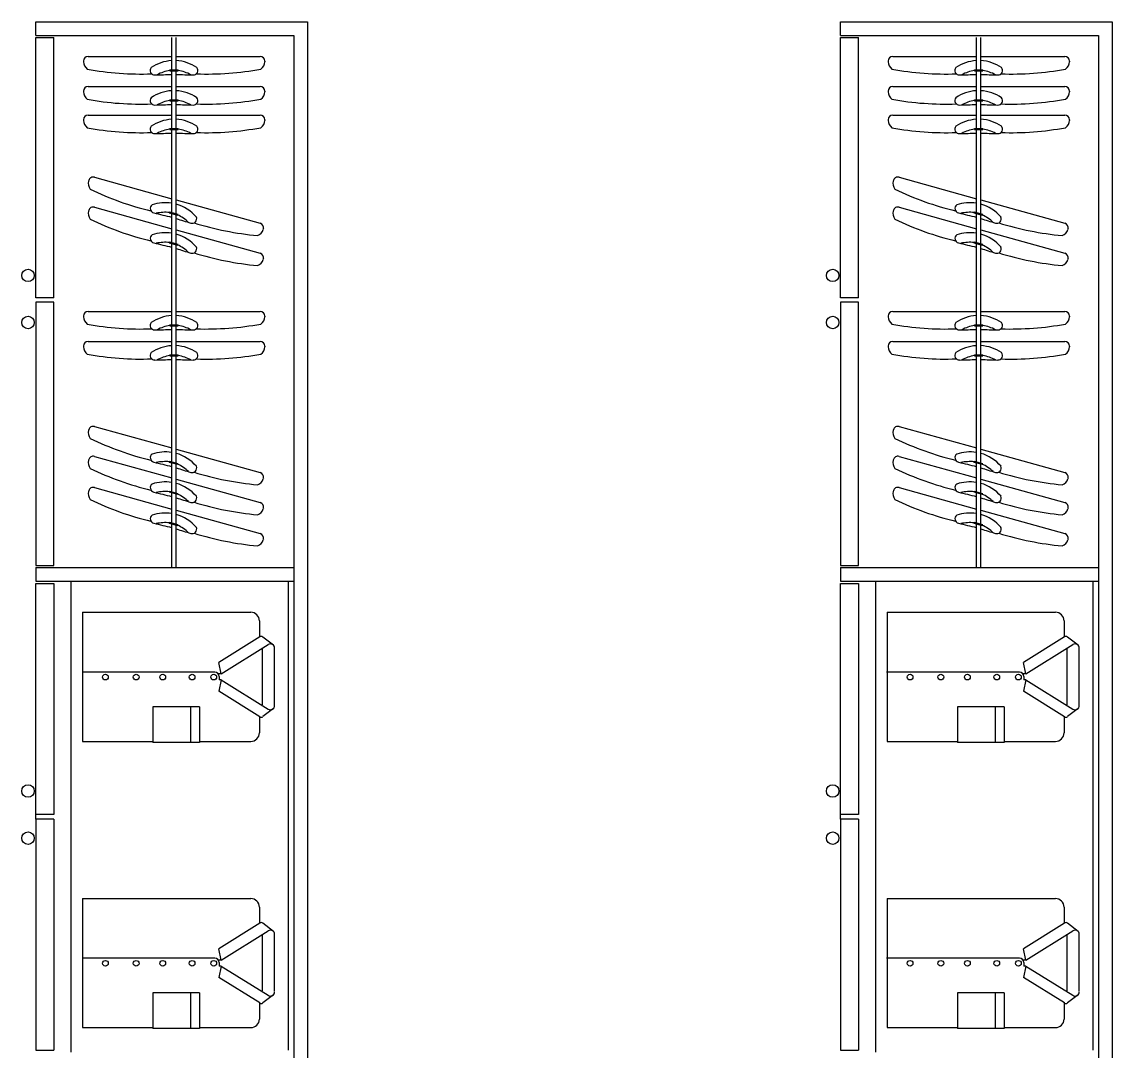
# Model space of a CAD drawing. Header units: millimetres. Extents: x -10 to 320, y -26 to 94.
# Drawn here: x 190.291 to 192.698, y 26.686 to 28.959 of the extents above; entities that cross this region are included whole.
import ezdxf

# ---------------------------------------------------------------- set-up
doc = ezdxf.new("R2010")
doc.units = ezdxf.units.MM
doc.header["$LTSCALE"] = 0.05
doc.layers.add('FURN-L', color=1, linetype='Continuous')
doc.layers.add('FURN-T', color=2, linetype='Continuous')

msp = doc.modelspace()

# ---------------------------------------------------------------- linework, layer by layer
at = {"layer": 'FURN-L', "color": 7}
for p, q in [((190.6216, 27.7538), (190.6216, 28.9238)), ((190.6316, 27.7538), (190.6316, 28.9238)), ((192.3983, 27.7538), (192.3983, 28.9238)), ((192.4083, 27.7538), (192.4083, 28.9238)), ((190.427, 28.8722), (190.427, 28.8706)), ((190.437, 28.8822), (190.6216, 28.8822)), ((190.6316, 28.8822), (190.817, 28.8822)), ((190.827, 28.8722), (190.827, 28.8706)), ((192.2037, 28.8722), (192.2037, 28.8706)), ((192.2137, 28.8822), (192.3983, 28.8822)), ((192.4083, 28.8822), (192.5937, 28.8822)), ((192.6037, 28.8722), (192.6037, 28.8706)), ((190.6172, 28.8527), (190.6363, 28.8527)), ((190.6172, 28.8509), (190.6172, 28.8527)), ((190.6172, 28.8509), (190.6363, 28.8509)), ((190.6363, 28.8509), (190.6363, 28.8527)), ((192.3939, 28.8527), (192.413, 28.8527)), ((192.3939, 28.8509), (192.3939, 28.8527)), ((192.3939, 28.8509), (192.413, 28.8509)), ((192.413, 28.8509), (192.413, 28.8527)), ((190.427, 28.8058), (190.427, 28.8043)), ((190.437, 28.8158), (190.6216, 28.8158)), ((190.6316, 28.8158), (190.817, 28.8158)), ((190.827, 28.8058), (190.827, 28.8043)), ((192.2037, 28.8058), (192.2037, 28.8043)), ((192.2137, 28.8158), (192.3983, 28.8158)), ((192.4083, 28.8158), (192.5937, 28.8158)), ((192.6037, 28.8058), (192.6037, 28.8043)), ((190.6172, 28.7845), (190.6172, 28.7863)), ((190.6172, 28.7863), (190.6363, 28.7863)), ((190.6172, 28.7845), (190.6363, 28.7845)), ((190.6363, 28.7845), (190.6363, 28.7863)), ((192.3939, 28.7845), (192.3939, 28.7863)), ((192.3939, 28.7863), (192.413, 28.7863)), ((192.3939, 28.7845), (192.413, 28.7845)), ((192.413, 28.7845), (192.413, 28.7863)), ((190.437, 28.7527), (190.6216, 28.7527)), ((190.6316, 28.7527), (190.817, 28.7527)), ((192.2137, 28.7527), (192.3983, 28.7527)), ((192.4083, 28.7527), (192.5937, 28.7527)), ((190.427, 28.7427), (190.427, 28.7411)), ((190.6172, 28.7232), (190.6363, 28.7232)), ((190.6172, 28.7214), (190.6172, 28.7232)), ((190.6363, 28.7214), (190.6363, 28.7232)), ((190.827, 28.7427), (190.827, 28.7411)), ((192.2037, 28.7427), (192.2037, 28.7411)), ((192.3939, 28.7232), (192.413, 28.7232)), ((192.3939, 28.7214), (192.3939, 28.7232)), ((192.413, 28.7214), (192.413, 28.7232)), ((192.6037, 28.7427), (192.6037, 28.7411)), ((190.6172, 28.7214), (190.6363, 28.7214)), ((192.3939, 28.7214), (192.413, 28.7214)), ((190.4386, 28.6087), (190.4382, 28.6072)), ((190.4509, 28.6157), (190.6216, 28.5683)), ((192.2153, 28.6087), (192.2149, 28.6072)), ((192.2276, 28.6157), (192.3983, 28.5683)), ((190.6316, 28.5655), (190.817, 28.514)), ((192.4083, 28.5655), (192.5937, 28.514)), ((190.4386, 28.5425), (190.4382, 28.541)), ((190.4509, 28.5495), (190.6216, 28.5021)), ((190.6162, 28.5373), (190.6167, 28.5391)), ((190.6162, 28.5373), (190.6346, 28.5322)), ((190.6167, 28.5391), (190.6351, 28.534)), ((190.6346, 28.5322), (190.6351, 28.534)), ((192.2153, 28.5425), (192.2149, 28.541)), ((192.2276, 28.5495), (192.3983, 28.5021)), ((192.3929, 28.5373), (192.3934, 28.5391)), ((192.3929, 28.5373), (192.4113, 28.5322)), ((192.3934, 28.5391), (192.4118, 28.534)), ((192.4113, 28.5322), (192.4118, 28.534)), ((190.6316, 28.4993), (190.817, 28.4478)), ((190.824, 28.5017), (190.8236, 28.5002)), ((192.4083, 28.4993), (192.5937, 28.4478)), ((192.6007, 28.5017), (192.6003, 28.5002)), ((190.6162, 28.4711), (190.6167, 28.4729)), ((190.6162, 28.4711), (190.6346, 28.466)), ((190.6167, 28.4729), (190.6351, 28.4678)), ((190.6346, 28.466), (190.6351, 28.4678)), ((192.3929, 28.4711), (192.3934, 28.4729)), ((192.3929, 28.4711), (192.4113, 28.466)), ((192.3934, 28.4729), (192.4118, 28.4678)), ((192.4113, 28.466), (192.4118, 28.4678)), ((190.824, 28.4355), (190.8236, 28.434)), ((192.6007, 28.4355), (192.6003, 28.434)), ((190.437, 28.3193), (190.6216, 28.3193)), ((190.6316, 28.3193), (190.817, 28.3193)), ((192.2137, 28.3193), (192.3983, 28.3193)), ((192.4083, 28.3193), (192.5937, 28.3193)), ((190.427, 28.3093), (190.427, 28.3077)), ((190.6172, 28.2879), (190.6172, 28.2898)), ((190.6172, 28.2898), (190.6363, 28.2898)), ((190.6363, 28.2879), (190.6363, 28.2898)), ((190.827, 28.3093), (190.827, 28.3077)), ((192.2037, 28.3093), (192.2037, 28.3077)), ((192.3939, 28.2879), (192.3939, 28.2898)), ((192.3939, 28.2898), (192.413, 28.2898)), ((192.413, 28.2879), (192.413, 28.2898)), ((192.6037, 28.3093), (192.6037, 28.3077)), ((190.6172, 28.2879), (190.6363, 28.2879)), ((192.3939, 28.2879), (192.413, 28.2879)), ((190.427, 28.2429), (190.427, 28.2413)), ((190.437, 28.2529), (190.6216, 28.2529)), ((190.6316, 28.2529), (190.817, 28.2529)), ((190.827, 28.2429), (190.827, 28.2413)), ((192.2037, 28.2429), (192.2037, 28.2413)), ((192.2137, 28.2529), (192.3983, 28.2529)), ((192.4083, 28.2529), (192.5937, 28.2529)), ((192.6037, 28.2429), (192.6037, 28.2413)), ((190.6172, 28.2234), (190.6363, 28.2234)), ((190.6172, 28.2215), (190.6172, 28.2234)), ((190.6172, 28.2215), (190.6363, 28.2215)), ((190.6363, 28.2215), (190.6363, 28.2234)), ((192.3939, 28.2234), (192.413, 28.2234)), ((192.3939, 28.2215), (192.3939, 28.2234)), ((192.3939, 28.2215), (192.413, 28.2215)), ((192.413, 28.2215), (192.413, 28.2234)), ((190.4386, 28.0584), (190.4382, 28.0569)), ((190.4509, 28.0654), (190.6216, 28.018)), ((192.2153, 28.0584), (192.2149, 28.0569)), ((192.2276, 28.0654), (192.3983, 28.018)), ((190.6316, 28.0152), (190.817, 27.9637)), ((192.4083, 28.0152), (192.5937, 27.9637)), ((190.4386, 27.9922), (190.4382, 27.9907)), ((190.4509, 27.9992), (190.6216, 27.9518)), ((190.6162, 27.987), (190.6167, 27.9888)), ((190.6162, 27.987), (190.6346, 27.9819)), ((190.6167, 27.9888), (190.6351, 27.9837)), ((190.6346, 27.9819), (190.6351, 27.9837)), ((192.2153, 27.9922), (192.2149, 27.9907)), ((192.2276, 27.9992), (192.3983, 27.9518)), ((192.3929, 27.987), (192.3934, 27.9888)), ((192.3929, 27.987), (192.4113, 27.9819)), ((192.3934, 27.9888), (192.4118, 27.9837)), ((192.4113, 27.9819), (192.4118, 27.9837)), ((190.4509, 27.9306), (190.6216, 27.8832)), ((190.6316, 27.949), (190.817, 27.8975)), ((190.824, 27.9514), (190.8236, 27.9499)), ((192.2276, 27.9306), (192.3983, 27.8832)), ((192.4083, 27.949), (192.5937, 27.8975)), ((192.6007, 27.9514), (192.6003, 27.9499)), ((190.4386, 27.9236), (190.4382, 27.9221)), ((190.6162, 27.9208), (190.6167, 27.9226)), ((190.6162, 27.9208), (190.6346, 27.9157)), ((190.6167, 27.9226), (190.6351, 27.9175)), ((190.6346, 27.9157), (190.6351, 27.9175)), ((192.2153, 27.9236), (192.2149, 27.9221)), ((192.3929, 27.9208), (192.3934, 27.9226)), ((192.3929, 27.9208), (192.4113, 27.9157)), ((192.3934, 27.9226), (192.4118, 27.9175)), ((192.4113, 27.9157), (192.4118, 27.9175)), ((190.6316, 27.8804), (190.817, 27.8289)), ((190.824, 27.8852), (190.8236, 27.8838)), ((192.4083, 27.8804), (192.5937, 27.8289)), ((192.6007, 27.8852), (192.6003, 27.8838)), ((190.6162, 27.8522), (190.6167, 27.854)), ((190.6162, 27.8522), (190.6346, 27.8471)), ((190.6167, 27.854), (190.6351, 27.8489)), ((190.6346, 27.8471), (190.6351, 27.8489)), ((192.3929, 27.8522), (192.3934, 27.854)), ((192.3929, 27.8522), (192.4113, 27.8471)), ((192.3934, 27.854), (192.4118, 27.8489)), ((192.4113, 27.8471), (192.4118, 27.8489)), ((190.824, 27.8166), (190.8236, 27.8151)), ((192.6007, 27.8166), (192.6003, 27.8151)), ((190.3992, 27.7238), (190.3992, 26.6838)), ((190.879, 27.7238), (190.879, 26.6888)), ((192.1759, 27.7238), (192.1759, 26.6838)), ((192.6557, 27.7238), (192.6557, 26.6888)), ((190.4245, 27.6552), (190.7964, 27.6552)), ((190.4245, 27.6552), (190.4245, 27.3702)), ((192.2012, 27.6552), (192.5731, 27.6552)), ((192.2012, 27.6552), (192.2012, 27.3702)), ((190.8154, 27.6362), (190.8154, 27.6)), ((192.5921, 27.6362), (192.5921, 27.6)), ((190.8164, 27.6008), (190.7257, 27.5445)), ((190.8462, 27.5826), (190.8227, 27.6006)), ((192.5931, 27.6008), (192.5023, 27.5445)), ((192.6229, 27.5826), (192.5994, 27.6006)), ((190.7312, 27.5194), (190.8344, 27.5838)), ((190.8224, 27.4511), (190.8224, 27.5743)), ((190.849, 27.4505), (190.849, 27.5758)), ((192.5078, 27.5194), (192.6111, 27.5838)), ((192.5991, 27.4511), (192.5991, 27.5743)), ((192.6257, 27.4505), (192.6257, 27.5758)), ((190.7312, 27.5194), (190.7257, 27.5445)), ((192.5078, 27.5194), (192.5023, 27.5445)), ((190.7169, 27.5232), (190.4237, 27.5232)), ((190.7302, 27.5194), (190.7245, 27.5194)), ((190.7312, 27.5194), (190.7302, 27.5194)), ((192.4936, 27.5232), (192.2003, 27.5232)), ((192.5069, 27.5194), (192.5012, 27.5194)), ((192.5078, 27.5194), (192.5069, 27.5194)), ((190.7312, 27.506), (190.7257, 27.4809)), ((190.7264, 27.5137), (190.7264, 27.506)), ((190.7302, 27.506), (190.7264, 27.506)), ((190.7312, 27.506), (190.7302, 27.506)), ((190.7312, 27.506), (190.8344, 27.4415)), ((192.5078, 27.506), (192.5023, 27.4809)), ((192.5031, 27.5137), (192.5031, 27.506)), ((192.5069, 27.506), (192.5031, 27.506)), ((192.5078, 27.506), (192.5069, 27.506)), ((192.5078, 27.506), (192.6111, 27.4415)), ((190.8164, 27.4246), (190.7257, 27.4809)), ((192.5931, 27.4246), (192.5023, 27.4809)), ((190.5803, 27.4468), (190.5803, 27.368)), ((190.6832, 27.4468), (190.5803, 27.4468)), ((190.6634, 27.4468), (190.6634, 27.368)), ((190.6832, 27.4468), (190.6832, 27.368)), ((192.357, 27.4468), (192.357, 27.368)), ((192.4599, 27.4468), (192.357, 27.4468)), ((192.4401, 27.4468), (192.4401, 27.368)), ((192.4599, 27.4468), (192.4599, 27.368)), ((190.8154, 27.4254), (190.8154, 27.3892)), ((190.8462, 27.4428), (190.8227, 27.4248)), ((192.5921, 27.4254), (192.5921, 27.3892)), ((192.6229, 27.4428), (192.5994, 27.4248)), ((190.4245, 27.3702), (190.5803, 27.3702)), ((190.6832, 27.368), (190.5803, 27.368)), ((190.6832, 27.3702), (190.7964, 27.3702)), ((192.2012, 27.3702), (192.357, 27.3702)), ((192.4599, 27.368), (192.357, 27.368)), ((192.4599, 27.3702), (192.5731, 27.3702)), ((190.4245, 27.0233), (190.4245, 26.7383)), ((190.4245, 27.0233), (190.7964, 27.0233)), ((192.2012, 27.0233), (192.2012, 26.7383)), ((192.2012, 27.0233), (192.5731, 27.0233)), ((190.8154, 27.0043), (190.8154, 26.9681)), ((192.5921, 27.0043), (192.5921, 26.9681)), ((190.8164, 26.9689), (190.7257, 26.9126)), ((190.8462, 26.9507), (190.8227, 26.9687)), ((192.5931, 26.9689), (192.5023, 26.9126)), ((192.6229, 26.9507), (192.5994, 26.9687)), ((190.7312, 26.8875), (190.8344, 26.9519)), ((190.8224, 26.8192), (190.8224, 26.9424)), ((190.849, 26.8186), (190.849, 26.944)), ((192.5078, 26.8875), (192.6111, 26.9519)), ((192.5991, 26.8192), (192.5991, 26.9424)), ((192.6257, 26.8186), (192.6257, 26.944)), ((190.7312, 26.8875), (190.7257, 26.9126)), ((192.5078, 26.8875), (192.5023, 26.9126)), ((190.7169, 26.8913), (190.4237, 26.8913)), ((190.7302, 26.8875), (190.7245, 26.8875)), ((190.7312, 26.8741), (190.7257, 26.849)), ((190.7264, 26.8818), (190.7264, 26.8741)), ((190.7302, 26.8741), (190.7264, 26.8741)), ((190.7312, 26.8875), (190.7302, 26.8875)), ((190.7312, 26.8741), (190.7302, 26.8741)), ((190.7312, 26.8741), (190.8344, 26.8097)), ((192.4936, 26.8913), (192.2003, 26.8913)), ((192.5069, 26.8875), (192.5012, 26.8875)), ((192.5078, 26.8741), (192.5023, 26.849)), ((192.5031, 26.8818), (192.5031, 26.8741)), ((192.5069, 26.8741), (192.5031, 26.8741)), ((192.5078, 26.8875), (192.5069, 26.8875)), ((192.5078, 26.8741), (192.5069, 26.8741)), ((192.5078, 26.8741), (192.6111, 26.8097)), ((190.8164, 26.7927), (190.7257, 26.849)), ((192.5931, 26.7927), (192.5023, 26.849)), ((190.5803, 26.815), (190.5803, 26.7361)), ((190.6832, 26.815), (190.5803, 26.815)), ((190.6634, 26.815), (190.6634, 26.7361)), ((190.6832, 26.815), (190.6832, 26.7361)), ((190.8462, 26.8109), (190.8227, 26.7929)), ((192.357, 26.815), (192.357, 26.7361)), ((192.4599, 26.815), (192.357, 26.815)), ((192.4401, 26.815), (192.4401, 26.7361)), ((192.4599, 26.815), (192.4599, 26.7361)), ((192.6229, 26.8109), (192.5994, 26.7929)), ((190.8154, 26.7935), (190.8154, 26.7573)), ((192.5921, 26.7935), (192.5921, 26.7573)), ((190.4245, 26.7383), (190.5803, 26.7383)), ((190.6832, 26.7361), (190.5803, 26.7361)), ((190.6832, 26.7383), (190.7964, 26.7383)), ((192.2012, 26.7383), (192.357, 26.7383)), ((192.4599, 26.7361), (192.357, 26.7361)), ((192.4599, 26.7383), (192.5731, 26.7383))]:
    msp.add_line(p, q, dxfattribs=at)
for centre, radius in [((190.3044, 28.3989), 0.0137), ((192.0811, 28.3989), 0.0137), ((190.3044, 28.2949), 0.0137), ((192.0811, 28.2949), 0.0137), ((190.4753, 27.5122), 0.0063), ((190.5432, 27.5122), 0.0063), ((190.6019, 27.5122), 0.0063), ((190.6668, 27.5122), 0.0063), ((190.7145, 27.5122), 0.0063), ((192.252, 27.5122), 0.0063), ((192.3199, 27.5122), 0.0063), ((192.3786, 27.5122), 0.0063), ((192.4435, 27.5122), 0.0063), ((192.4912, 27.5122), 0.0063), ((190.3044, 27.2606), 0.0137), ((192.0811, 27.2606), 0.0137), ((190.3044, 27.1565), 0.0137), ((192.0811, 27.1565), 0.0137), ((190.4753, 26.8803), 0.0063), ((190.5432, 26.8803), 0.0063), ((190.6019, 26.8803), 0.0063), ((190.6668, 26.8803), 0.0063), ((190.7145, 26.8803), 0.0063), ((192.252, 26.8803), 0.0063), ((192.3199, 26.8803), 0.0063), ((192.3786, 26.8803), 0.0063), ((192.4435, 26.8803), 0.0063), ((192.4912, 26.8803), 0.0063)]:
    msp.add_circle(centre, radius, dxfattribs=at)
for centre, radius, start, end in [((190.437, 28.8722), 0.01, 90, 180), ((190.4456, 28.87), 0.0186, 178.1381, 236.6028), ((190.6277, 28.7802), 0.0931, 93.7473, 123.6389), ((190.6259, 28.7802), 0.0931, 56.3611, 86.5112), ((190.817, 28.8722), 0.01, 0, 90), ((190.8084, 28.87), 0.0186, 303.3972, 1.8619), ((192.2223, 28.87), 0.0186, 178.1381, 236.6028), ((192.2137, 28.8722), 0.01, 90, 180), ((192.4043, 28.7802), 0.0931, 93.7473, 123.6389), ((192.4026, 28.7802), 0.0931, 56.3611, 86.5112), ((192.5937, 28.8722), 0.01, 0, 90), ((192.5851, 28.87), 0.0186, 303.3972, 1.8619), ((190.5526, 29.4754), 0.6319, 259.3059, 272.2439), ((190.5839, 28.8515), 0.01, 141.6716, 273.187), ((190.5059, 31.5572), 2.7169, 271.6576, 272.4488), ((190.634, 28.7577), 0.0952, 99.9617, 117.8245), ((190.7477, 31.5572), 2.7169, 267.5512, 268.3424), ((190.6196, 28.7577), 0.0952, 62.1755, 80.0383), ((190.6696, 28.8515), 0.01, 266.813, 38.3284), ((190.6972, 29.52), 0.6765, 268.2062, 280.3345), ((192.3293, 29.4754), 0.6319, 259.3059, 272.2439), ((192.3606, 28.8515), 0.01, 141.6716, 273.187), ((192.2826, 31.5572), 2.7169, 271.6576, 272.4488), ((192.4107, 28.7577), 0.0952, 99.9617, 117.8245), ((192.5243, 31.5572), 2.7169, 267.5512, 268.3424), ((192.3963, 28.7577), 0.0952, 62.1755, 80.0383), ((192.4463, 28.8515), 0.01, 266.813, 38.3284), ((192.4739, 29.52), 0.6765, 268.2062, 280.3345), ((190.437, 28.8058), 0.01, 90, 180), ((190.4456, 28.8036), 0.0186, 178.1381, 236.6028), ((190.6277, 28.7138), 0.0931, 93.7473, 123.6389), ((190.6259, 28.7138), 0.0931, 56.3611, 86.5112), ((190.817, 28.8058), 0.01, 0, 90), ((190.8084, 28.8036), 0.0186, 303.3972, 1.8619), ((192.2223, 28.8036), 0.0186, 178.1381, 236.6028), ((192.2137, 28.8058), 0.01, 90, 180), ((192.4043, 28.7138), 0.0931, 93.7473, 123.6389), ((192.4026, 28.7138), 0.0931, 56.3611, 86.5112), ((192.5937, 28.8058), 0.01, 0, 90), ((192.5851, 28.8036), 0.0186, 303.3972, 1.8619), ((190.5526, 29.409), 0.6319, 259.3059, 272.2439), ((190.5839, 28.7851), 0.01, 141.6716, 273.187), ((190.5059, 31.4908), 2.7169, 271.6576, 272.4488), ((190.634, 28.6913), 0.0952, 99.9617, 117.8245), ((190.7477, 31.4908), 2.7169, 267.5512, 268.3424), ((190.6196, 28.6913), 0.0952, 62.1755, 80.0383), ((190.6696, 28.7851), 0.01, 266.813, 38.3284), ((190.6972, 29.4536), 0.6765, 268.2062, 280.3345), ((192.3293, 29.409), 0.6319, 259.3059, 272.2439), ((192.3606, 28.7851), 0.01, 141.6716, 273.187), ((192.2826, 31.4908), 2.7169, 271.6576, 272.4488), ((192.4107, 28.6913), 0.0952, 99.9617, 117.8245), ((192.5243, 31.4908), 2.7169, 267.5512, 268.3424), ((192.3963, 28.6913), 0.0952, 62.1755, 80.0383), ((192.4463, 28.7851), 0.01, 266.813, 38.3284), ((192.4739, 29.4536), 0.6765, 268.2062, 280.3345), ((190.437, 28.7427), 0.01, 90, 180), ((190.817, 28.7427), 0.01, 0, 90), ((192.2137, 28.7427), 0.01, 90, 180), ((192.5937, 28.7427), 0.01, 0, 90), ((190.4456, 28.7405), 0.0186, 178.1381, 236.6028), ((190.5526, 29.3459), 0.6319, 259.3059, 272.2439), ((190.5839, 28.722), 0.01, 141.6716, 273.187), ((190.6277, 28.6507), 0.0931, 93.7473, 123.6389), ((190.6259, 28.6507), 0.0931, 56.3611, 86.5112), ((190.6696, 28.722), 0.01, 266.813, 38.3284), ((190.6972, 29.3905), 0.6765, 268.2062, 280.3345), ((190.8084, 28.7405), 0.0186, 303.3972, 1.8619), ((192.2223, 28.7405), 0.0186, 178.1381, 236.6028), ((192.3293, 29.3459), 0.6319, 259.3059, 272.2439), ((192.3606, 28.722), 0.01, 141.6716, 273.187), ((192.4043, 28.6507), 0.0931, 93.7473, 123.6389), ((192.4026, 28.6507), 0.0931, 56.3611, 86.5112), ((192.4463, 28.722), 0.01, 266.813, 38.3284), ((192.4739, 29.3905), 0.6765, 268.2062, 280.3345), ((192.5851, 28.7405), 0.0186, 303.3972, 1.8619), ((190.5059, 31.4277), 2.7169, 271.6576, 272.4488), ((190.634, 28.6282), 0.0952, 99.9617, 117.8245), ((190.7477, 31.4277), 2.7169, 267.5512, 268.3424), ((190.6196, 28.6282), 0.0952, 62.1755, 80.0383), ((192.2826, 31.4277), 2.7169, 271.6576, 272.4488), ((192.4107, 28.6282), 0.0952, 99.9617, 117.8245), ((192.5243, 31.4277), 2.7169, 267.5512, 268.3424), ((192.3963, 28.6282), 0.0952, 62.1755, 80.0383), ((190.4559, 28.6017), 0.0186, 162.6238, 221.0885), ((190.4482, 28.606), 0.01, 74.4857, 164.4857), ((192.2326, 28.6017), 0.0186, 162.6238, 221.0885), ((192.2249, 28.606), 0.01, 74.4857, 164.4857), ((190.721, 29.1564), 0.6319, 243.7916, 256.7296), ((192.4977, 29.1564), 0.6319, 243.7916, 256.7296), ((190.5843, 28.5468), 0.01, 126.1573, 257.6727), ((190.6074, 28.4664), 0.0931, 81.2136, 108.1246), ((190.6057, 28.4669), 0.0931, 40.8468, 73.9483), ((192.361, 28.5468), 0.01, 126.1573, 257.6727), ((192.384, 28.4664), 0.0931, 81.2136, 108.1246), ((192.3824, 28.4669), 0.0931, 40.8468, 73.9483), ((190.4559, 28.5355), 0.0186, 162.6238, 221.0885), ((190.4482, 28.5398), 0.01, 74.4857, 164.4857), ((191.2328, 31.1748), 2.7169, 256.1433, 256.9977), ((190.6074, 28.443), 0.0952, 84.4474, 102.3103), ((190.5936, 28.4468), 0.0952, 46.6612, 64.524), ((192.2326, 28.5355), 0.0186, 162.6238, 221.0885), ((192.2249, 28.5398), 0.01, 74.4857, 164.4857), ((193.0095, 31.1748), 2.7169, 256.1433, 256.9977), ((192.3841, 28.443), 0.0952, 84.4474, 102.3103), ((192.3702, 28.4468), 0.0952, 46.6612, 64.524), ((190.721, 29.0902), 0.6319, 243.7916, 256.7296), ((191.4658, 31.1102), 2.7169, 252.1187, 252.8281), ((190.6669, 28.5239), 0.01, 251.2987, 22.8141), ((190.8723, 29.1607), 0.6765, 252.6919, 264.8202), ((190.8144, 28.5044), 0.01, 344.4857, 74.4857), ((192.4977, 29.0902), 0.6319, 243.7916, 256.7296), ((193.2425, 31.1102), 2.7169, 252.1187, 252.8281), ((192.4435, 28.5239), 0.01, 251.2987, 22.8141), ((192.649, 29.1607), 0.6765, 252.6919, 264.8202), ((192.5911, 28.5044), 0.01, 344.4857, 74.4857), ((190.5843, 28.4806), 0.01, 126.1573, 257.6727), ((190.6074, 28.4002), 0.0931, 81.2136, 108.1246), ((190.6057, 28.4007), 0.0931, 40.8468, 73.9483), ((190.8055, 28.5046), 0.0186, 287.8829, 346.3477), ((192.361, 28.4806), 0.01, 126.1573, 257.6727), ((192.384, 28.4002), 0.0931, 81.2136, 108.1246), ((192.3824, 28.4007), 0.0931, 40.8468, 73.9483), ((192.5822, 28.5046), 0.0186, 287.8829, 346.3477), ((191.2328, 31.1086), 2.7169, 256.1433, 256.9977), ((190.6074, 28.3768), 0.0952, 84.4474, 102.3103), ((191.4658, 31.044), 2.7169, 252.1187, 252.8281), ((190.5936, 28.3806), 0.0952, 46.6612, 64.524), ((190.6669, 28.4577), 0.01, 251.2987, 22.8141), ((193.0095, 31.1086), 2.7169, 256.1433, 256.9977), ((192.3841, 28.3768), 0.0952, 84.4474, 102.3103), ((193.2425, 31.044), 2.7169, 252.1187, 252.8281), ((192.3702, 28.3806), 0.0952, 46.6612, 64.524), ((192.4435, 28.4577), 0.01, 251.2987, 22.8141), ((190.8723, 29.0945), 0.6765, 252.6919, 264.8202), ((190.8055, 28.4384), 0.0186, 287.8829, 346.3477), ((190.8144, 28.4382), 0.01, 344.4857, 74.4857), ((192.649, 29.0945), 0.6765, 252.6919, 264.8202), ((192.5822, 28.4384), 0.0186, 287.8829, 346.3477), ((192.5911, 28.4382), 0.01, 344.4857, 74.4857), ((190.437, 28.3093), 0.01, 90, 180), ((190.817, 28.3093), 0.01, 0, 90), ((192.2137, 28.3093), 0.01, 90, 180), ((192.5937, 28.3093), 0.01, 0, 90), ((190.4456, 28.3071), 0.0186, 178.1381, 236.6028), ((190.5526, 28.9125), 0.6319, 259.3059, 272.2439), ((190.5839, 28.2886), 0.01, 141.6716, 273.187), ((190.6277, 28.2173), 0.0931, 93.7473, 123.6389), ((190.6259, 28.2173), 0.0931, 56.3611, 86.5112), ((190.6696, 28.2886), 0.01, 266.813, 38.3284), ((190.6972, 28.9571), 0.6765, 268.2062, 280.3345), ((190.8084, 28.3071), 0.0186, 303.3972, 1.8619), ((192.2223, 28.3071), 0.0186, 178.1381, 236.6028), ((192.3293, 28.9125), 0.6319, 259.3059, 272.2439), ((192.3606, 28.2886), 0.01, 141.6716, 273.187), ((192.4043, 28.2173), 0.0931, 93.7473, 123.6389), ((192.4026, 28.2173), 0.0931, 56.3611, 86.5112), ((192.4463, 28.2886), 0.01, 266.813, 38.3284), ((192.4739, 28.9571), 0.6765, 268.2062, 280.3345), ((192.5851, 28.3071), 0.0186, 303.3972, 1.8619), ((190.5059, 30.9943), 2.7169, 271.6576, 272.4488), ((190.634, 28.1947), 0.0952, 99.9617, 117.8245), ((190.7477, 30.9943), 2.7169, 267.5512, 268.3424), ((190.6196, 28.1947), 0.0952, 62.1755, 80.0383), ((192.2826, 30.9943), 2.7169, 271.6576, 272.4488), ((192.4107, 28.1947), 0.0952, 99.9617, 117.8245), ((192.5243, 30.9943), 2.7169, 267.5512, 268.3424), ((192.3963, 28.1947), 0.0952, 62.1755, 80.0383), ((190.437, 28.2429), 0.01, 90, 180), ((190.4456, 28.2407), 0.0186, 178.1381, 236.6028), ((190.6277, 28.1509), 0.0931, 93.7473, 123.6389), ((190.6259, 28.1509), 0.0931, 56.3611, 86.5112), ((190.817, 28.2429), 0.01, 0, 90), ((190.8084, 28.2407), 0.0186, 303.3972, 1.8619), ((192.2223, 28.2407), 0.0186, 178.1381, 236.6028), ((192.2137, 28.2429), 0.01, 90, 180), ((192.4043, 28.1509), 0.0931, 93.7473, 123.6389), ((192.4026, 28.1509), 0.0931, 56.3611, 86.5112), ((192.5937, 28.2429), 0.01, 0, 90), ((192.5851, 28.2407), 0.0186, 303.3972, 1.8619), ((190.5526, 28.8461), 0.6319, 259.3059, 272.2439), ((190.5839, 28.2222), 0.01, 141.6716, 273.187), ((190.634, 28.1283), 0.0952, 99.9617, 117.8245), ((190.6196, 28.1283), 0.0952, 62.1755, 80.0383), ((190.6696, 28.2222), 0.01, 266.813, 38.3284), ((190.6972, 28.8907), 0.6765, 268.2062, 280.3345), ((192.3293, 28.8461), 0.6319, 259.3059, 272.2439), ((192.3606, 28.2222), 0.01, 141.6716, 273.187), ((192.4107, 28.1283), 0.0952, 99.9617, 117.8245), ((192.3963, 28.1283), 0.0952, 62.1755, 80.0383), ((192.4463, 28.2222), 0.01, 266.813, 38.3284), ((192.4739, 28.8907), 0.6765, 268.2062, 280.3345), ((190.5059, 30.9279), 2.7169, 271.6576, 272.4488), ((190.7477, 30.9279), 2.7169, 267.5512, 268.3424), ((192.2826, 30.9279), 2.7169, 271.6576, 272.4488), ((192.5243, 30.9279), 2.7169, 267.5512, 268.3424), ((190.4559, 28.0514), 0.0186, 162.6238, 221.0885), ((190.4482, 28.0557), 0.01, 74.4857, 164.4857), ((192.2326, 28.0514), 0.0186, 162.6238, 221.0885), ((192.2249, 28.0557), 0.01, 74.4857, 164.4857), ((190.721, 28.6061), 0.6319, 243.7916, 256.7296), ((192.4977, 28.6061), 0.6319, 243.7916, 256.7296), ((190.5843, 27.9965), 0.01, 126.1573, 257.6727), ((190.6074, 27.9161), 0.0931, 81.2136, 108.1246), ((190.6057, 27.9166), 0.0931, 40.8468, 73.9483), ((192.361, 27.9965), 0.01, 126.1573, 257.6727), ((192.384, 27.9161), 0.0931, 81.2136, 108.1246), ((192.3824, 27.9166), 0.0931, 40.8468, 73.9483), ((190.4559, 27.9852), 0.0186, 162.6238, 221.0885), ((190.4482, 27.9896), 0.01, 74.4857, 164.4857), ((191.2328, 30.6245), 2.7169, 256.1433, 256.9977), ((190.6074, 27.8927), 0.0952, 84.4474, 102.3103), ((190.5936, 27.8965), 0.0952, 46.6612, 64.524), ((190.6669, 27.9736), 0.01, 251.2987, 22.8141), ((192.2326, 27.9852), 0.0186, 162.6238, 221.0885), ((192.2249, 27.9896), 0.01, 74.4857, 164.4857), ((193.0095, 30.6245), 2.7169, 256.1433, 256.9977), ((192.3841, 27.8927), 0.0952, 84.4474, 102.3103), ((192.3702, 27.8965), 0.0952, 46.6612, 64.524), ((192.4435, 27.9736), 0.01, 251.2987, 22.8141), ((190.721, 28.5399), 0.6319, 243.7916, 256.7296), ((191.4658, 30.5599), 2.7169, 252.1187, 252.8281), ((190.8723, 28.6104), 0.6765, 252.6919, 264.8202), ((190.8144, 27.9541), 0.01, 344.4857, 74.4857), ((192.4977, 28.5399), 0.6319, 243.7916, 256.7296), ((193.2425, 30.5599), 2.7169, 252.1187, 252.8281), ((192.649, 28.6104), 0.6765, 252.6919, 264.8202), ((192.5911, 27.9541), 0.01, 344.4857, 74.4857), ((190.4482, 27.921), 0.01, 74.4857, 164.4857), ((190.5843, 27.9303), 0.01, 126.1573, 257.6727), ((190.6074, 27.8499), 0.0931, 81.2136, 108.1246), ((190.6057, 27.8504), 0.0931, 40.8468, 73.9483), ((190.8055, 27.9543), 0.0186, 287.8829, 346.3477), ((192.2249, 27.921), 0.01, 74.4857, 164.4857), ((192.361, 27.9303), 0.01, 126.1573, 257.6727), ((192.384, 27.8499), 0.0931, 81.2136, 108.1246), ((192.3824, 27.8504), 0.0931, 40.8468, 73.9483), ((192.5822, 27.9543), 0.0186, 287.8829, 346.3477), ((190.4559, 27.9166), 0.0186, 162.6238, 221.0885), ((190.721, 28.4713), 0.6319, 243.7916, 256.7296), ((191.2328, 30.5583), 2.7169, 256.1433, 256.9977), ((190.6074, 27.8265), 0.0952, 84.4474, 102.3103), ((191.4658, 30.4937), 2.7169, 252.1187, 252.8281), ((190.5936, 27.8303), 0.0952, 46.6612, 64.524), ((190.6669, 27.9074), 0.01, 251.2987, 22.8141), ((192.2326, 27.9166), 0.0186, 162.6238, 221.0885), ((192.4977, 28.4713), 0.6319, 243.7916, 256.7296), ((193.0095, 30.5583), 2.7169, 256.1433, 256.9977), ((192.3841, 27.8265), 0.0952, 84.4474, 102.3103), ((193.2425, 30.4937), 2.7169, 252.1187, 252.8281), ((192.3702, 27.8303), 0.0952, 46.6612, 64.524), ((192.4435, 27.9074), 0.01, 251.2987, 22.8141), ((190.8723, 28.5442), 0.6765, 252.6919, 264.8202), ((190.8055, 27.8881), 0.0186, 287.8829, 346.3477), ((190.8144, 27.8879), 0.01, 344.4857, 74.4857), ((192.649, 28.5442), 0.6765, 252.6919, 264.8202), ((192.5822, 27.8881), 0.0186, 287.8829, 346.3477), ((192.5911, 27.8879), 0.01, 344.4857, 74.4857), ((190.5843, 27.8617), 0.01, 126.1573, 257.6727), ((190.6074, 27.7813), 0.0931, 81.2136, 108.1246), ((190.6057, 27.7818), 0.0931, 40.8468, 73.9483), ((192.361, 27.8617), 0.01, 126.1573, 257.6727), ((192.384, 27.7813), 0.0931, 81.2136, 108.1246), ((192.3824, 27.7818), 0.0931, 40.8468, 73.9483), ((191.2328, 30.4897), 2.7169, 256.1433, 256.9977), ((190.6074, 27.7579), 0.0952, 84.4474, 102.3103), ((191.4658, 30.4251), 2.7169, 252.1187, 252.8281), ((190.5936, 27.7617), 0.0952, 46.6612, 64.524), ((190.6669, 27.8388), 0.01, 251.2987, 22.8141), ((193.0095, 30.4897), 2.7169, 256.1433, 256.9977), ((192.3841, 27.7579), 0.0952, 84.4474, 102.3103), ((193.2425, 30.4251), 2.7169, 252.1187, 252.8281), ((192.3702, 27.7617), 0.0952, 46.6612, 64.524), ((192.4435, 27.8388), 0.01, 251.2987, 22.8141), ((190.8723, 28.4756), 0.6765, 252.6919, 264.8202), ((190.8055, 27.8195), 0.0186, 287.8829, 346.3477), ((190.8144, 27.8193), 0.01, 344.4857, 74.4857), ((192.649, 28.4756), 0.6765, 252.6919, 264.8202), ((192.5822, 27.8195), 0.0186, 287.8829, 346.3477), ((192.5911, 27.8193), 0.01, 344.4857, 74.4857), ((190.7964, 27.6362), 0.019, 0, 90), ((192.5731, 27.6362), 0.019, 0, 90), ((190.8194, 27.5971), 0.00475, 45.914, 129.3821), ((192.5961, 27.5971), 0.00475, 45.914, 129.3821), ((190.8395, 27.5758), 0.0095, 0, 122.7757), ((192.6162, 27.5758), 0.0095, 0, 122.7757), ((190.7169, 27.5137), 0.0095, 0, 90), ((192.4936, 27.5137), 0.0095, 0, 90), ((190.8395, 27.4495), 0.0095, 237.2243, 0), ((192.6162, 27.4495), 0.0095, 237.2243, 0), ((190.8194, 27.4282), 0.00475, 230.6179, 314.086), ((192.5961, 27.4282), 0.00475, 230.6179, 314.086), ((190.7964, 27.3892), 0.019, 270, 0), ((192.5731, 27.3892), 0.019, 270, 0), ((190.7964, 27.0043), 0.019, 0, 90), ((192.5731, 27.0043), 0.019, 0, 90), ((190.8194, 26.9653), 0.00475, 45.914, 129.3821), ((192.5961, 26.9653), 0.00475, 45.914, 129.3821), ((190.8395, 26.944), 0.0095, 0, 122.7757), ((192.6162, 26.944), 0.0095, 0, 122.7757), ((190.7169, 26.8818), 0.0095, 0, 90), ((192.4936, 26.8818), 0.0095, 0, 90), ((190.8395, 26.8176), 0.0095, 237.2243, 0), ((192.6162, 26.8176), 0.0095, 237.2243, 0), ((190.8194, 26.7963), 0.00475, 230.6179, 314.086), ((192.5961, 26.7963), 0.00475, 230.6179, 314.086), ((190.7964, 26.7573), 0.019, 270, 0), ((192.5731, 26.7573), 0.019, 270, 0)]:
    msp.add_arc(centre, radius, start, end, dxfattribs=at)
at = {"layer": 'FURN-T', "color": 7}
for p, q in [((190.3216, 28.9588), (190.9216, 28.9588)), ((190.3216, 28.9288), (190.3216, 28.9588)), ((190.9216, 28.9588), (190.9216, 25.4538)), ((192.0983, 28.9588), (192.6983, 28.9588)), ((192.0983, 28.9288), (192.0983, 28.9588)), ((192.6983, 28.9588), (192.6983, 25.4538)), ((190.3216, 28.9288), (190.8916, 28.9288)), ((190.3216, 28.9288), (190.3616, 28.9288)), ((190.3216, 28.3496), (190.3216, 28.9238)), ((190.3216, 28.9238), (190.3616, 28.9238)), ((190.3616, 28.3496), (190.3616, 28.9238)), ((190.8916, 28.9288), (190.8916, 25.4838)), ((192.0983, 28.9288), (192.6683, 28.9288)), ((192.0983, 28.9288), (192.1383, 28.9288)), ((192.0983, 28.3496), (192.0983, 28.9238)), ((192.0983, 28.9238), (192.1383, 28.9238)), ((192.1383, 28.3496), (192.1383, 28.9238)), ((192.6683, 28.9288), (192.6683, 25.4838)), ((190.3616, 28.3496), (190.3216, 28.3496)), ((190.3216, 28.3396), (190.3216, 27.7588)), ((190.3616, 28.3396), (190.3216, 28.3396)), ((190.3616, 27.7588), (190.3616, 28.3396)), ((192.1383, 28.3496), (192.0983, 28.3496)), ((192.0983, 28.3396), (192.0983, 27.7588)), ((192.1383, 28.3396), (192.0983, 28.3396)), ((192.1383, 27.7588), (192.1383, 28.3396)), ((190.3216, 27.7588), (190.3616, 27.7588)), ((190.3216, 27.7538), (190.8916, 27.7538)), ((190.3216, 27.7538), (190.3216, 27.7238)), ((192.0983, 27.7588), (192.1383, 27.7588)), ((192.0983, 27.7538), (192.6683, 27.7538)), ((192.0983, 27.7538), (192.0983, 27.7238)), ((190.3216, 27.7238), (190.8916, 27.7238)), ((190.3216, 27.1988), (190.3216, 27.7188)), ((190.3216, 27.7188), (190.3616, 27.7188)), ((190.3616, 27.7188), (190.3616, 27.2088)), ((192.0983, 27.7238), (192.6683, 27.7238)), ((192.0983, 27.1988), (192.0983, 27.7188)), ((192.0983, 27.7188), (192.1383, 27.7188)), ((192.1383, 27.7188), (192.1383, 27.2088)), ((190.3616, 27.2088), (190.3216, 27.2088)), ((192.1383, 27.2088), (192.0983, 27.2088)), ((190.3216, 27.1988), (190.3216, 26.6888)), ((190.3616, 27.1988), (190.3216, 27.1988)), ((190.3616, 27.1988), (190.3616, 26.6888)), ((192.0983, 27.1988), (192.0983, 26.6888)), ((192.1383, 27.1988), (192.0983, 27.1988)), ((192.1383, 27.1988), (192.1383, 26.6888)), ((190.3216, 26.6888), (190.3616, 26.6888)), ((192.0983, 26.6888), (192.1383, 26.6888))]:
    msp.add_line(p, q, dxfattribs=at)

doc.saveas('drawing.dxf')
